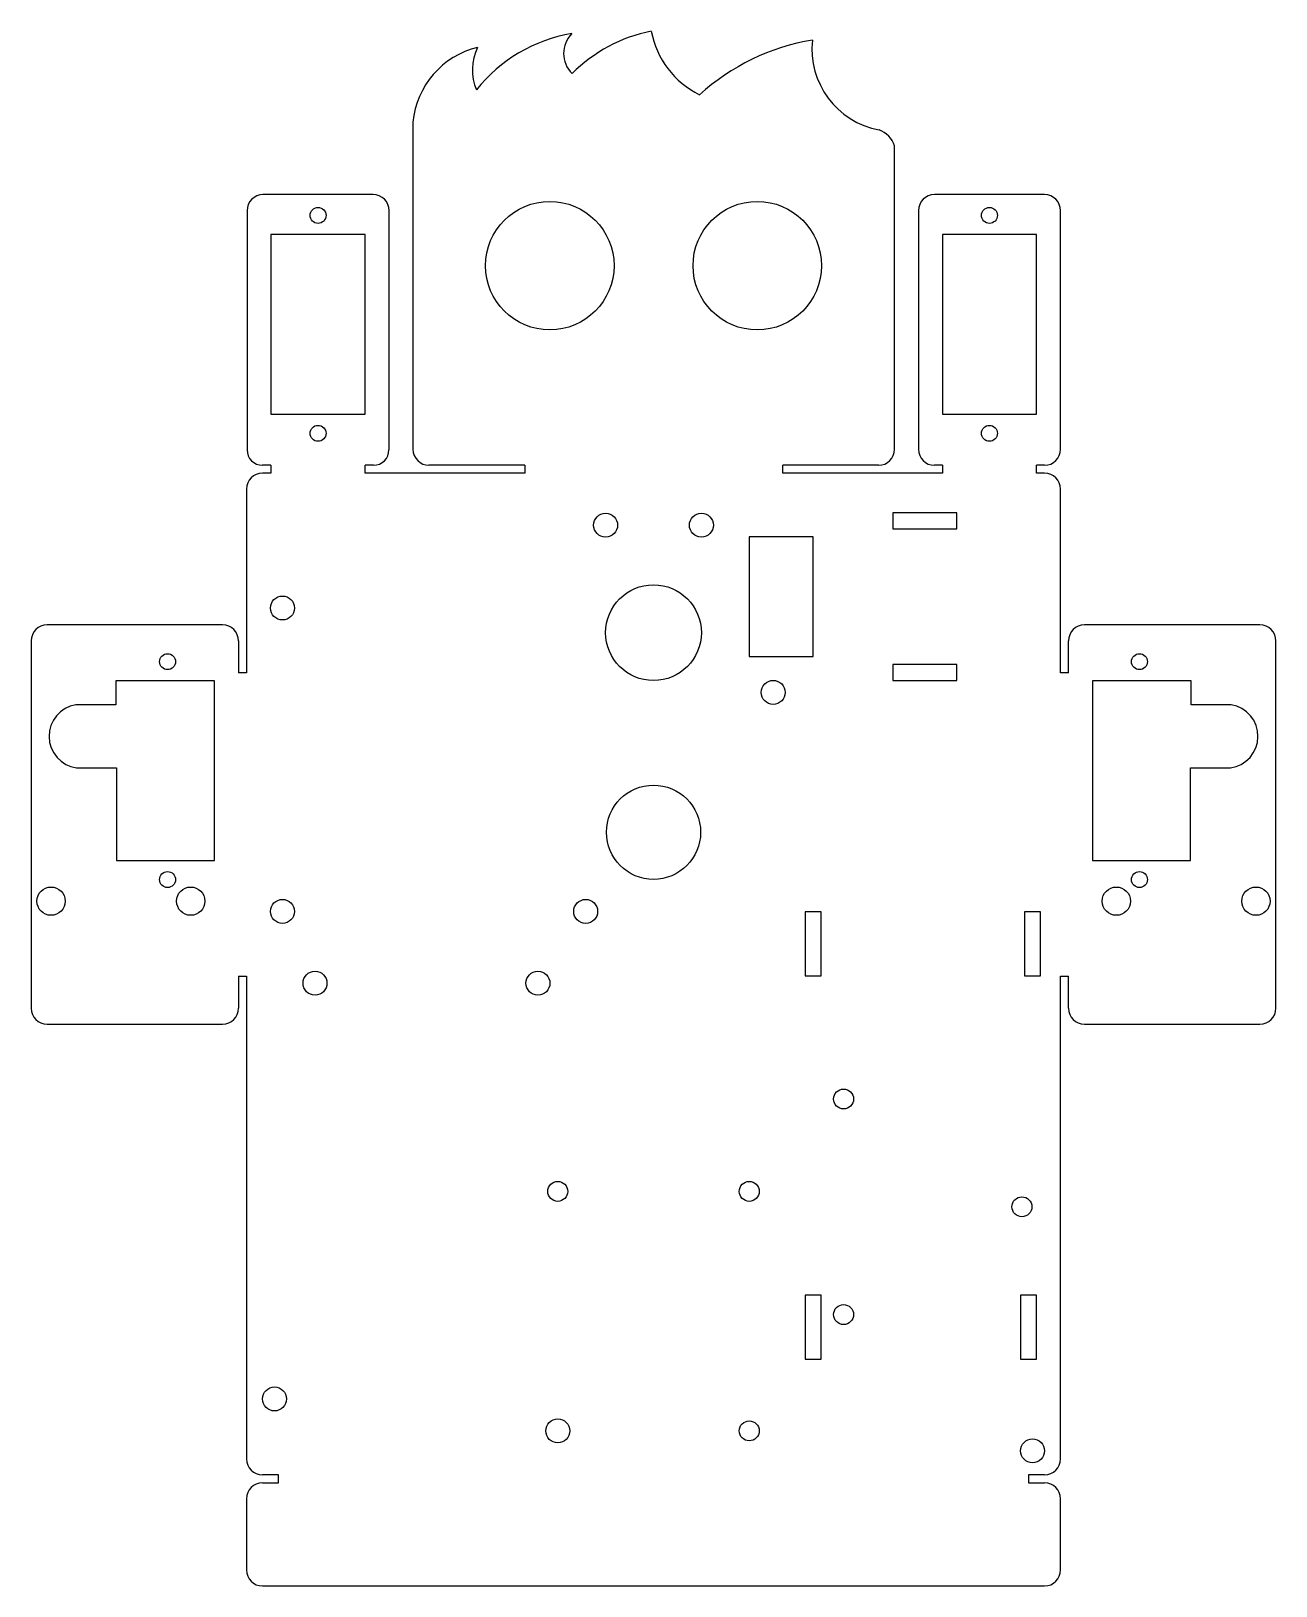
# Model space of a CAD drawing. Header units: millimetres. Extents: x -17 to 139, y -193 to 1.
import ezdxf

# ---------------------------------------------------------------- set-up
doc = ezdxf.new("R2010")
doc.units = ezdxf.units.MM
doc.layers.get('0').update_dxf_attribs({"true_color": 0xffffff})

msp = doc.modelspace()

# ---------------------------------------------------------------- linework, layer by layer
at = {"color": 7, "linetype": 'Continuous', "lineweight": 25, "true_color": 0xffffff}
for p, q in [((30.56, -10.03), (30.56, -51.02)), ((90.9, -51.02), (90.9, -13.02)), ((25.56, -19.12), (11.76, -19.12)), ((109.7, -19.12), (95.9, -19.12)), ((9.76, -21.12), (9.76, -51.08)), ((27.56, -51.08), (27.56, -21.12)), ((93.9, -21.12), (93.9, -51.02)), ((111.7, -51.02), (111.7, -21.12)), ((12.76, -24.12), (12.76, -46.62)), ((24.56, -24.12), (12.76, -24.12)), ((24.56, -46.62), (24.56, -24.12)), ((108.7, -24.12), (96.9, -24.12)), ((96.9, -24.12), (96.9, -46.62)), ((108.7, -46.62), (108.7, -24.12)), ((12.76, -46.62), (24.56, -46.62)), ((96.9, -46.62), (108.7, -46.62)), ((12.76, -53.02), (11.7, -53.02)), ((12.76, -54.02), (11.7, -54.02)), ((12.76, -53.02), (12.76, -54.02)), ((25.61, -53.02), (24.56, -53.02)), ((24.56, -54.02), (24.56, -53.02)), ((44.56, -54.02), (24.56, -54.02)), ((44.56, -53.02), (32.56, -53.02)), ((44.56, -53.02), (44.56, -54.02)), ((88.9, -53.02), (76.9, -53.02)), ((76.9, -54.02), (76.9, -53.02)), ((96.9, -54.02), (76.9, -54.02)), ((96.9, -53.02), (95.9, -53.02)), ((96.9, -53.02), (96.9, -54.02)), ((109.7, -53.02), (108.7, -53.02)), ((108.7, -54.02), (108.7, -53.02)), ((109.7, -54.02), (108.7, -54.02)), ((9.7, -56.02), (9.7, -79.02)), ((111.7, -79.02), (111.7, -56.02)), ((98.7, -58.97), (90.7, -58.97)), ((90.7, -58.97), (90.7, -60.97)), ((98.7, -60.97), (98.7, -58.97)), ((72.7, -61.97), (72.7, -76.97)), ((80.7, -61.97), (72.7, -61.97)), ((80.7, -76.97), (80.7, -61.97)), ((90.7, -60.97), (98.7, -60.97)), ((6.7, -73.02), (-15.3, -73.02)), ((136.7, -73.02), (114.7, -73.02)), ((-17.3, -75.02), (-17.3, -121.02)), ((8.7, -75.02), (8.7, -79.02)), ((112.7, -79.02), (112.7, -75.02)), ((138.7, -121.02), (138.7, -75.02)), ((72.7, -76.97), (80.7, -76.97)), ((9.7, -79.02), (8.7, -79.02)), ((98.7, -77.97), (90.7, -77.97)), ((90.7, -77.97), (90.7, -79.97)), ((98.7, -79.97), (98.7, -77.97)), ((112.7, -79.02), (111.7, -79.02)), ((5.7, -80.02), (-6.69, -80.02)), ((-6.69, -80.02), (-6.69, -83.02)), ((5.7, -102.52), (5.7, -80.02)), ((90.7, -79.97), (98.7, -79.97)), ((128.09, -80.02), (115.7, -80.02)), ((115.7, -80.02), (115.7, -102.52)), ((128.09, -83.02), (128.09, -80.02)), ((-6.69, -83.02), (-11.69, -83.02)), ((133.09, -83.02), (128.09, -83.02)), ((-11.6, -90.93), (-6.6, -90.93)), ((-6.6, -90.93), (-6.6, -102.52)), ((128, -102.52), (128, -90.93)), ((128, -90.93), (133, -90.93)), ((-6.6, -102.52), (5.7, -102.52)), ((115.7, -102.52), (128, -102.52)), ((81.7, -108.97), (79.7, -108.97)), ((79.7, -108.97), (79.7, -116.97)), ((81.7, -116.97), (81.7, -108.97)), ((109.2, -108.97), (107.2, -108.97)), ((107.2, -108.97), (107.2, -116.97)), ((109.2, -116.97), (109.2, -108.97)), ((8.7, -117.02), (9.7, -117.02)), ((8.7, -117.02), (8.7, -121.02)), ((9.7, -117.02), (9.7, -177.47)), ((79.7, -116.97), (81.7, -116.97)), ((107.2, -116.97), (109.2, -116.97)), ((111.7, -117.02), (112.7, -117.02)), ((111.7, -177.47), (111.7, -117.02)), ((112.7, -121.02), (112.7, -117.02)), ((-15.3, -123.02), (6.7, -123.02)), ((114.7, -123.02), (136.7, -123.02)), ((81.7, -156.97), (79.7, -156.97)), ((79.7, -156.97), (79.7, -164.97)), ((81.7, -164.97), (81.7, -156.97)), ((108.7, -156.97), (106.7, -156.97)), ((106.7, -156.97), (106.7, -164.97)), ((108.7, -164.97), (108.7, -156.97)), ((79.7, -164.97), (81.7, -164.97)), ((106.7, -164.97), (108.7, -164.97)), ((13.7, -179.47), (11.7, -179.47)), ((11.7, -180.47), (13.7, -180.47)), ((13.7, -180.47), (13.7, -179.47)), ((109.7, -179.47), (107.7, -179.47)), ((107.7, -179.47), (107.7, -180.47)), ((107.7, -180.47), (109.7, -180.47)), ((9.7, -182.47), (9.7, -191.39)), ((111.7, -191.39), (111.7, -182.47)), ((11.7, -193.39), (109.7, -193.39))]:
    msp.add_line(p, q, dxfattribs=at)
for centre, radius in [((18.66, -21.72), 1), ((47.7, -28.02), 8.05), ((73.7, -28.02), 8.05), ((102.8, -21.72), 1), ((18.66, -49.02), 1), ((102.8, -49.02), 1), ((54.7, -60.52), 1.5), ((66.7, -60.52), 1.5), ((60.7, -73.99), 6), ((14.2, -70.9), 1.5), ((-0.2, -77.62), 1), ((121.6, -77.62), 1), ((75.7, -81.47), 1.5), ((60.7, -98.99), 5.9), ((-0.2, -104.92), 1), ((121.6, -104.92), 1), ((-14.8, -107.62), 1.77), ((2.7, -107.62), 1.77), ((118.7, -107.62), 1.77), ((136.2, -107.62), 1.77), ((14.2, -108.9), 1.5), ((52.2, -108.9), 1.5), ((18.28, -117.9), 1.5), ((46.22, -117.9), 1.5), ((84.52, -132.4), 1.25), ((48.7, -143.97), 1.25), ((72.7, -143.97), 1.25), ((106.87, -145.9), 1.25), ((84.52, -159.4), 1.25), ((13.2, -169.97), 1.5), ((48.7, -173.97), 1.5), ((72.7, -173.97), 1.25), ((108.2, -176.47), 1.5)]:
    msp.add_circle(centre, radius, dxfattribs=at)
for centre, radius, start, end in [((53.66, -18.03), 19.35, 99.4831, 141.5581), ((52.98, -1.44), 3.54, 135.2642, 225.2642), ((64.41, -18.03), 19.8, 101.6323, 134.6592), ((71.41, 3.41), 11.18, 190.569, 243.6991), ((85.2, -27.32), 27.93, 99.4328, 132.1556), ((90.87, -0.89), 10.31, 173.6984, 259.3931), ((41.15, -11.03), 10.64, 103.6188, 174.6043), ((44.52, -3.51), 6.52, 154.314, 202.5216), ((88.02, -13.87), 3, 16.5084, 71.6178), ((11.76, -21.12), 2, 90, 180), ((25.56, -21.12), 2, 0, 90), ((95.9, -21.12), 2, 90, 180), ((109.7, -21.12), 2, 0, 90), ((11.7, -51.08), 1.94, 180, 270), ((25.61, -51.08), 1.94, 270, 0), ((32.56, -51.02), 2, 180, 270), ((88.9, -51.02), 2, 270, 0), ((95.9, -51.02), 2, 180, 270), ((109.7, -51.02), 2, 270, 0), ((11.7, -56.02), 2, 90, 180), ((109.7, -56.02), 2, 0, 90), ((-15.3, -75.02), 2, 90, 180), ((6.7, -75.02), 2, 360, 90), ((114.7, -75.02), 2, 90, 180), ((136.7, -75.02), 2, 0, 90), ((-11.05, -86.97), 4, 99.1908, 262.0968), ((132.45, -86.97), 4, 277.9032, 80.8092), ((-15.3, -121.02), 2, 180, 270), ((6.7, -121.02), 2, 270, 360), ((114.7, -121.02), 2, 180, 270), ((136.7, -121.02), 2, 270, 360), ((11.7, -177.47), 2, 180, 270), ((109.7, -177.47), 2, 270, 360), ((11.7, -182.47), 2, 90, 180), ((109.7, -182.47), 2, 0, 90), ((11.7, -191.39), 2, 180, 270), ((109.7, -191.39), 2, 270, 0)]:
    msp.add_arc(centre, radius, start, end, dxfattribs=at)

doc.saveas('drawing.dxf')
